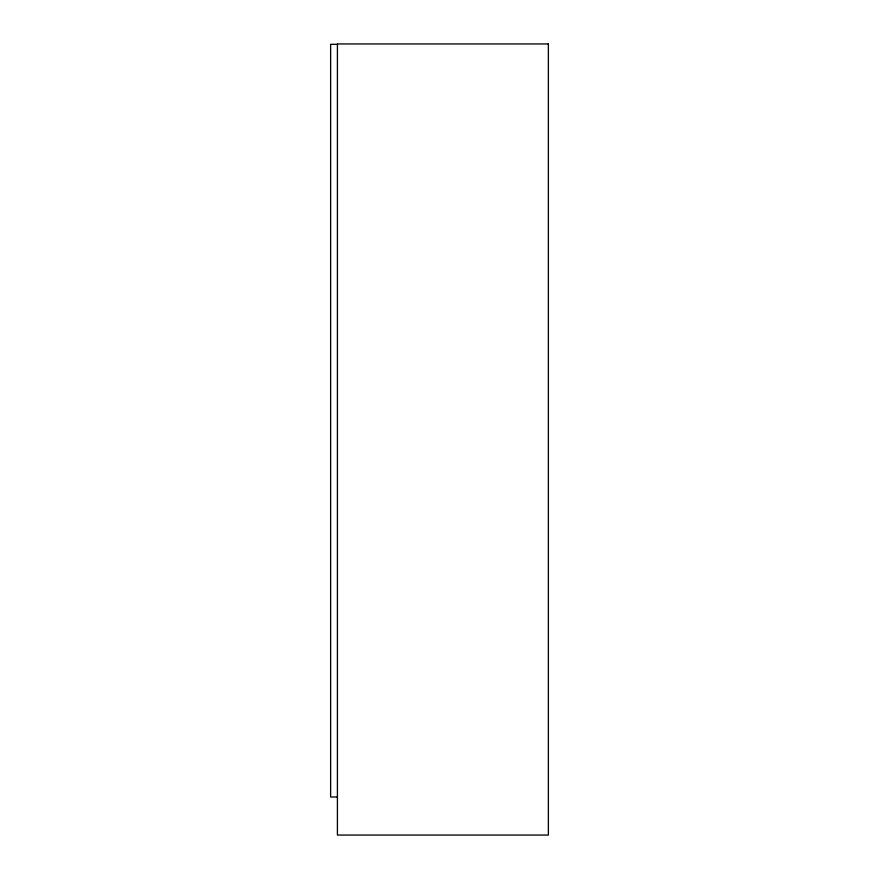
<?xml version="1.0" encoding="UTF-8"?>
<svg xmlns="http://www.w3.org/2000/svg" width="879" height="879" viewBox="0 0 879 879"><rect width="100%" height="100%" fill="white"/><g stroke="black" fill="none" stroke-linecap="round" stroke-linejoin="round"><path stroke-width="1.32" d="M337.415 44.324L330.625 44.324L330.625 797L337.415 797M548.375 43.95L337.415 43.95L337.415 835.05L548.375 835.05L548.375 43.95"/></g></svg>
